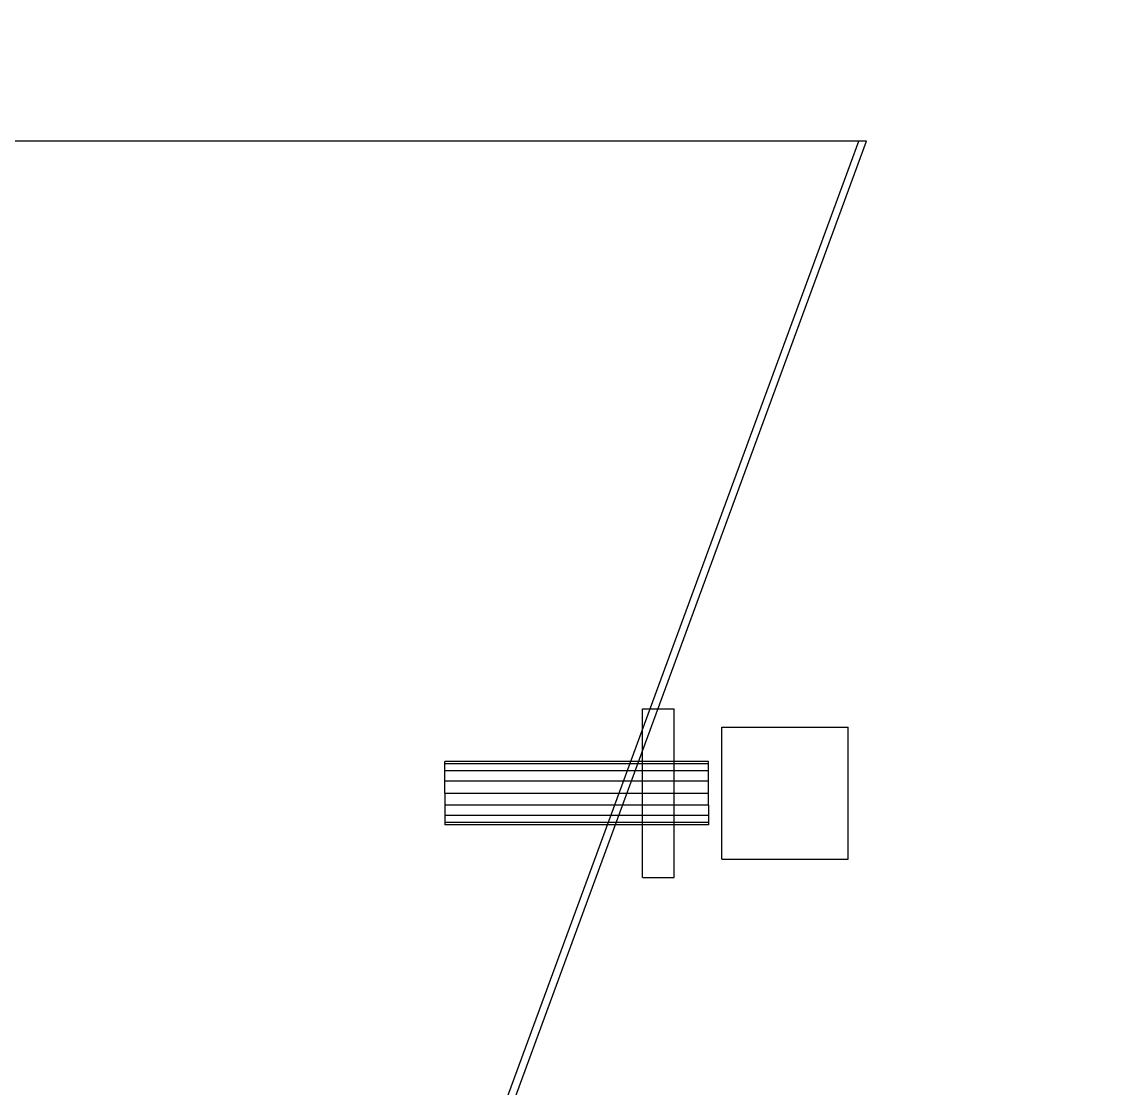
# Model space of a CAD drawing. Header units: millimetres. Extents: x -191664 to 191490, y -197311 to 10263.
# Drawn here: x 1994.5 to 2412.3, y -116891.8 to -116487.5 of the extents above; entities that cross this region are included whole.
import ezdxf

# ---------------------------------------------------------------- set-up
doc = ezdxf.new("R2010")
doc.units = ezdxf.units.MM
doc.layers.add('DET_briquetadora_frontal', color=7, linetype='Continuous', lineweight=0)
doc.layers.add('R15_COTAS_TRANSPORTE_P', color=1, linetype='Continuous', lineweight=0)
doc.dimstyles.new('PLANTA_20', dxfattribs={"dimtxt": 50, "dimasz": 30, "dimexe": 30, "dimexo": 16, "dimgap": 20, "dimtad": 1, "dimtih": 1, "dimtoh": 1, "dimdec": 1, "dimzin": 0, "dimdsep": 46, "dimcen": 0.09, "dimadec": 0, "dimazin": 0, "dimtfac": 1, "dimtdec": 4, "dimtofl": 0, "dimtmove": 0, "dimatfit": 3, "dimfxl": 1, "dimtolj": 1, "dimtzin": 0, "dimarcsym": 0})

# ---------------------------------------------------------------- blocks, each defined once
blk = doc.blocks.new('*D133')
at = {"layer": 'Defpoints', "color": 0, "transparency": 16777216}
for p in [(439.69, -194147.98), (217.89, -194406.09), (-500, -194490), (-500, -194490), (500, -194490)]:
    blk.add_point(p, dxfattribs=at)
at = {"layer": 'R15_COTAS_TRANSPORTE_P', "color": 0, "lineweight": -2, "transparency": 16777216}
blk.add_arc((-500, -194490), 722.77, 2.37834, 17.62166, dxfattribs=at)
at = {"layer": 'R15_COTAS_TRANSPORTE_P', "color": 0, "transparency": 16777216}
for points in [[(184.12, -194272.81), (193.59, -194269.58), (179.18, -194242.8)], [(227.15, -194459.9), (217.15, -194460.11), (222.77, -194490)]]:
    blk.add_solid(points, dxfattribs=at)

msp = doc.modelspace()

# ---------------------------------------------------------------- linework, layer by layer
at = {"layer": 'DET_briquetadora_frontal', "color": 253, "true_color": 0xa8b8bb}
for p, q in [((2315, -116532.75), (1665, -116532.75)), ((2177, -116900), (2312, -116532.75)), ((2180, -116900), (2315, -116532.75)), ((2315, -116532.75), (2312, -116532.75))]:
    msp.add_line(p, q, dxfattribs=at)
at = {"layer": 'DET_briquetadora_frontal', "color": 252, "true_color": 0x78909c}
for p, q in [((2230, -116748), (2242, -116748)), ((2230, -116812), (2230, -116748)), ((2242, -116812), (2242, -116748)), ((2230, -116812), (2242, -116812))]:
    msp.add_line(p, q, dxfattribs=at)
at = {"layer": 'DET_briquetadora_frontal', "color": 43, "true_color": 0xdfaa46}
for p, q in [((2260, -116755), (2308, -116755)), ((2260, -116805), (2260, -116755)), ((2308, -116805), (2308, -116755)), ((2260, -116805), (2308, -116805))]:
    msp.add_line(p, q, dxfattribs=at)
at = {"layer": 'DET_briquetadora_frontal', "color": 9, "true_color": 0xb7c1c4}
for p, q in [((2155, -116768.91), (2155, -116768)), ((2255, -116768), (2155, -116768)), ((2155, -116771.51), (2155, -116768.91)), ((2255, -116768.91), (2155, -116768.91)), ((2255, -116768.91), (2255, -116768)), ((2255, -116771.51), (2255, -116768.91)), ((2155, -116775.41), (2155, -116771.51)), ((2255, -116771.51), (2155, -116771.51)), ((2255, -116775.41), (2255, -116771.51)), ((2155, -116780), (2155, -116775.41)), ((2255, -116775.41), (2155, -116775.41)), ((2255, -116780), (2255, -116775.41)), ((2155, -116780), (2155, -116784.59)), ((2155, -116780), (2255, -116780)), ((2255, -116784.59), (2255, -116780)), ((2155, -116784.59), (2155, -116788.49)), ((2255, -116784.59), (2155, -116784.59)), ((2255, -116784.59), (2255, -116788.49)), ((2155, -116788.49), (2155, -116791.09)), ((2255, -116788.49), (2155, -116788.49)), ((2155, -116791.09), (2155, -116792)), ((2255, -116791.09), (2155, -116791.09)), ((2255, -116788.49), (2255, -116791.09)), ((2255, -116791.09), (2255, -116792)), ((2255, -116792), (2155, -116792))]:
    msp.add_line(p, q, dxfattribs=at)

# ---------------------------------------------------------------- dimensions: what is measured, and where the dimension line sits
at = {"layer": 'R15_COTAS_TRANSPORTE_P'}
dim = msp.add_angular_dim_2l(base=(217.89, -194406.09), line1=((-500, -194490), (500, -194490)), line2=((-500, -194490), (439.69, -194147.98)), dimstyle='PLANTA_20', dxfattribs=at)
dim.commit()
dim.dimension.update_dxf_attribs({"geometry": '*D133', "text_midpoint": (191490.46, -33543.69)})

doc.saveas('drawing.dxf')
